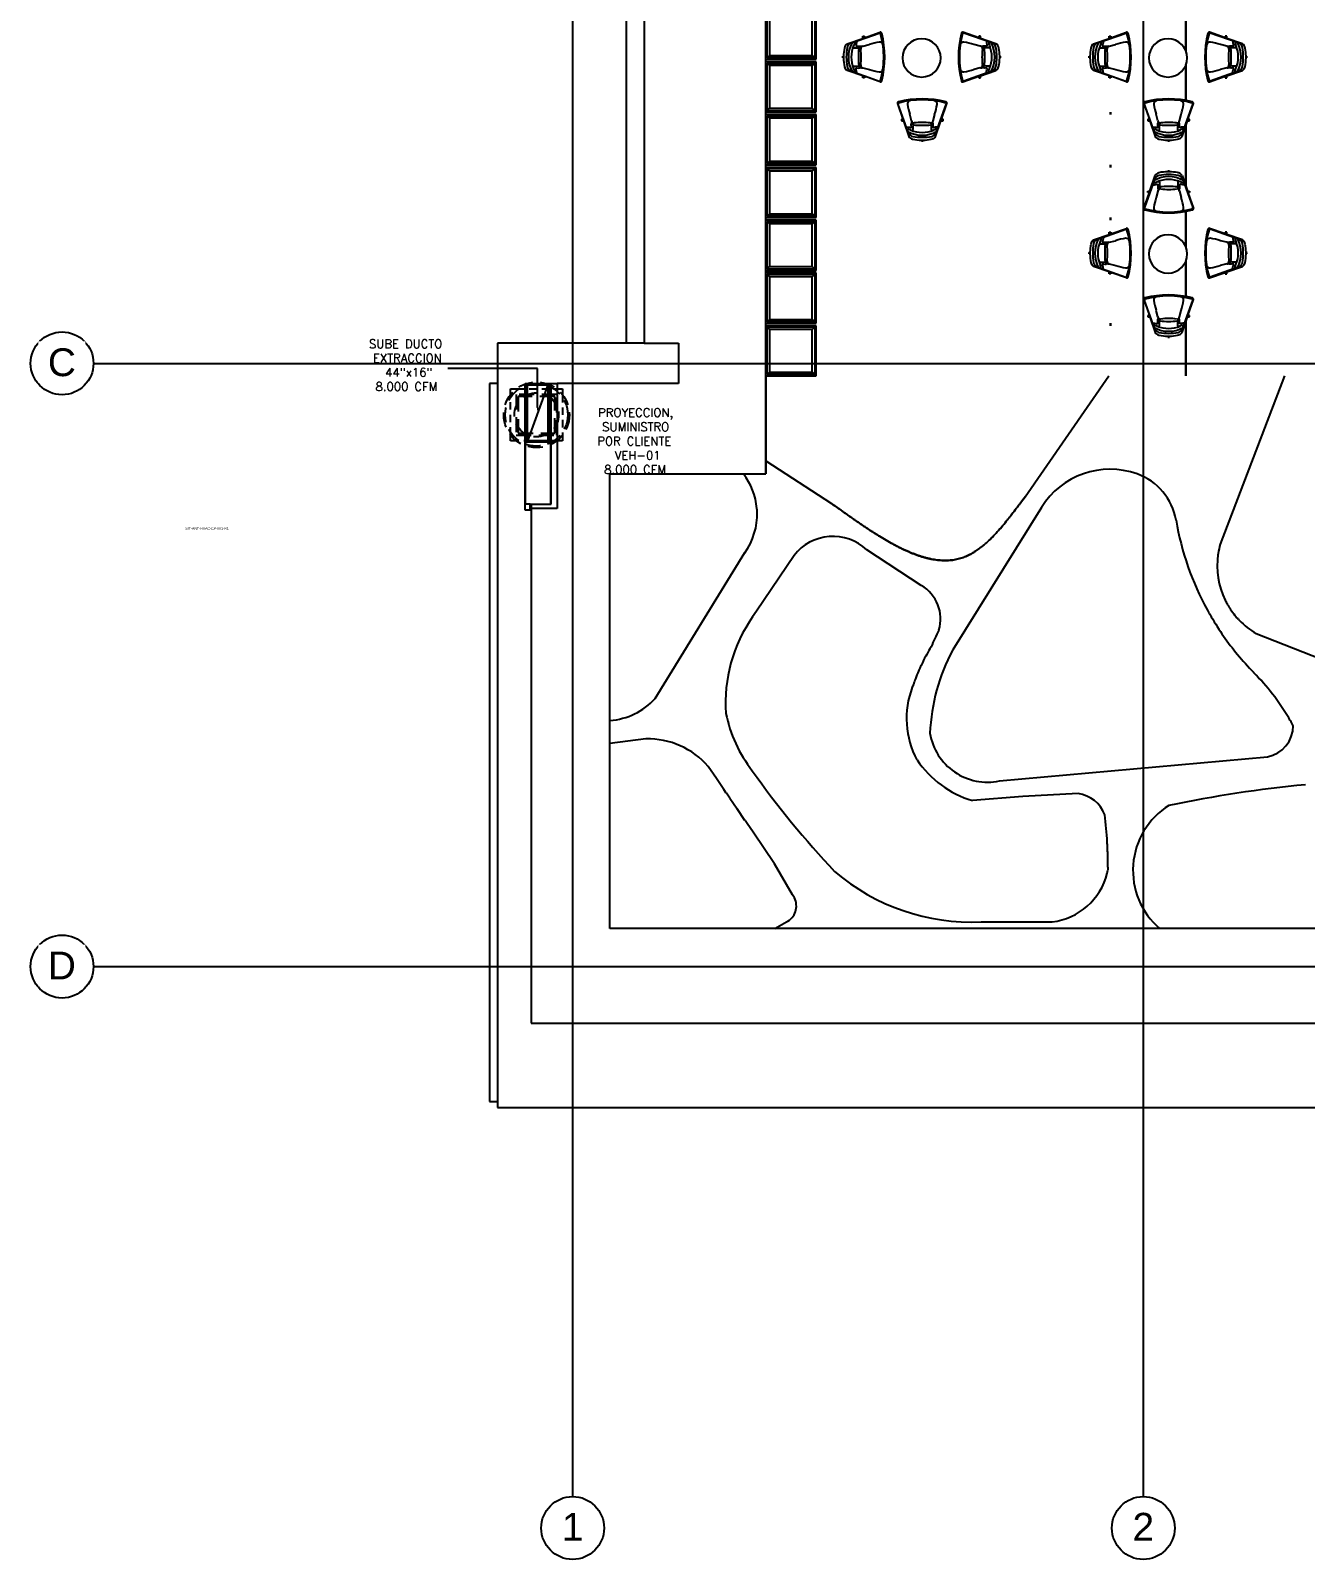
# Model space of a CAD drawing. Header units: inches. Extents: x -3 to 209, y -384 to 20.
# Drawn here: x 116.37 to 141.72, y -300.63 to -270.22 of the extents above; entities that cross this region are included whole.
import ezdxf
from ezdxf import colors
from ezdxf.entities.mleader import LeaderData, LeaderLine
from ezdxf.math import Vec2, Vec3

# ---------------------------------------------------------------- set-up
doc = ezdxf.new("R2010")
doc.units = ezdxf.units.IN
doc.header["$MEASUREMENT"] = 0
doc.linetypes.add('-$0$HIDDEN', pattern=[0.375, 0.25, -0.125])
for name, color, linetype, lineweight in [('A-DETL', 253, 'Continuous', 9), ('A-FLOR', 253, 'Continuous', 9), ('I-FURN', 253, 'Continuous', 9), ('I-FURN-PNLS', 253, 'Continuous', 9), ('L-SITE', 253, 'Continuous', 9), ('S-GRID', 253, 'Continuous', 9), ('S-GRID-IDEN', 253, 'Continuous', 9)]:
    doc.layers.add(name, color=color, linetype=linetype, lineweight=lineweight)
for name, color, linetype in [('A-WALL', 253, 'Continuous'), ('Hvac Equipos', 3, 'Continuous'), ('NFF-FURN', 253, 'Continuous'), ('PROYECTADOS', 253, 'Continuous'), ('TEXTOS', 253, 'Continuous')]:
    doc.layers.add(name, color=color, linetype=linetype)
doc.styles.add('Arial_1', font='arial.ttf', dxfattribs={"height": 0.553237})
doc.styles.get("Standard").update_dxf_attribs({"font": 'arial.ttf'})
doc.styles.add('TX1_100', font='romans.shx', dxfattribs={"height": 0.14})

# ---------------------------------------------------------------- blocks, each defined once
blk = doc.blocks.new('veh-01')
at = {"layer": 'Hvac Equipos', "color": 251, "linetype": '-$0$HIDDEN', "true_color": 0x636466}
for p, q in [((46.31, 58.99), (46.31, 59.091)), ((46.31, 59.091), (46.411, 59.091)), ((47.073, 59.091), (47.174, 59.091)), ((47.174, 59.091), (47.174, 58.99)), ((47.078, 58.996), (46.405, 58.996)), ((46.405, 58.996), (46.405, 58.323)), ((47.047, 58.964), (46.437, 58.964)), ((46.437, 58.964), (46.437, 58.354)), ((47.047, 58.354), (47.047, 58.964)), ((47.078, 58.323), (47.078, 58.996)), ((46.31, 58.227), (46.31, 58.328)), ((46.405, 58.323), (47.078, 58.323)), ((46.437, 58.354), (47.047, 58.354)), ((47.174, 58.328), (47.174, 58.227)), ((46.411, 58.227), (46.31, 58.227)), ((47.174, 58.227), (47.073, 58.227))]:
    blk.add_line(p, q, dxfattribs=at)
at = {"layer": 'Hvac Equipos', "color": 251, "linetype": '-$0$HIDDEN', "ltscale": 0.5, "true_color": 0x636466}
for p, q in [((46.411, 59.091), (47.073, 59.091)), ((46.31, 58.328), (46.31, 58.99)), ((47.174, 58.99), (47.174, 58.328)), ((47.073, 58.227), (46.411, 58.227))]:
    blk.add_line(p, q, dxfattribs=at)
at = {"layer": 'Hvac Equipos', "color": 251, "linetype": '-$0$HIDDEN', "true_color": 0x636466}
for radius in [0.544, 0.518, 0.367]:
    blk.add_circle((46.742, 58.659), radius, dxfattribs=at)
blk = doc.blocks.new('rr')
at = {"linetype": 'ByBlock', "lineweight": -2}
for p, q in [((-0.0127, -0.0127), (0.0127, 0.0127)), ((-0.0127, -0.0127), (-0.0127, 0.0127)), ((-0.0127, 0.0127), (0.0127, 0.0127)), ((0.0127, 0.0127), (0.0127, -0.0127)), ((0.0127, -0.0127), (-0.0127, -0.0127))]:
    blk.add_line(p, q, dxfattribs=at)
blk = doc.blocks.new('20170303 - Modelo Est RT 16 Arpro CENTRAL_rvt-1-Borde De Placa SobreCubierta')
at = {"layer": 'A-FLOR', "linetype": 'ByBlock', "lineweight": -2}
for p, q in [((-21.946, 1.519), (-21.946, 0.805)), ((-21.946, 0.805), (-21.946, 1.519)), ((-21.946, 0.538), (-21.946, -0.176)), ((-21.946, -0.176), (-21.946, 0.538)), ((-23.446, -0.455), (-23.446, -0.405)), ((-23.446, -0.405), (-23.446, -0.455)), ((-21.946, -0.664), (-21.946, -1.893)), ((-21.946, -1.893), (-21.946, -0.664)), ((-23.446, -1.505), (-23.446, -1.455)), ((-23.446, -1.455), (-23.446, -1.505)), ((-21.946, -2.381), (-21.946, -3.095)), ((-21.946, -3.095), (-21.946, -2.381)), ((-23.446, -2.555), (-23.446, -2.505)), ((-23.446, -2.505), (-23.446, -2.555)), ((-21.946, -3.362), (-21.946, -4.076)), ((-21.946, -4.076), (-21.946, -3.362)), ((-23.446, -4.655), (-23.446, -4.605)), ((-23.446, -4.605), (-23.446, -4.655)), ((-21.946, -4.564), (-21.946, -5.655)), ((-21.946, -5.655), (-21.946, -4.564)), ((-35.635, -5.805), (-35.795, -5.805)), ((-35.795, -5.805), (-35.795, -20.09)), ((-35.08, -8.208), (-35.08, -5.805)), ((-34.582, -5.805), (-34.582, -8.208)), ((-34.984, -8.208), (-35.089, -8.208)), ((-35.795, -20.09), (-35.635, -20.09))]:
    blk.add_line(p, q, dxfattribs=at)
blk = doc.blocks.new('Seating-Lounge_Chair-Teknion-BBMC_Metropolitan-R2011 - Lounge Chair-918714-Borde De Placa SobreCubierta')
at = {"layer": 'I-FURN', "linetype": 'ByBlock', "lineweight": -2}
for p, q in [((-0.266, 0.326), (-0.372, 0.016)), ((-0.015, 0.416), (-0.017, 0.4)), ((0.015, 0.416), (-0.015, 0.416)), ((0.017, 0.4), (0.015, 0.416)), ((0.372, 0.016), (0.266, 0.326)), ((-0.28, 0.242), (-0.478, -0.312)), ((-0.372, 0.016), (-0.415, 0.016)), ((-0.415, 0.016), (-0.415, -0.015)), ((-0.372, 0.016), (-0.383, -0.015)), ((-0.216, 0.014), (-0.247, -0.111)), ((0.216, 0.014), (0.248, -0.114)), ((0.28, 0.242), (0.478, -0.312)), ((0.415, 0.016), (0.372, 0.016)), ((0.372, 0.016), (0.383, -0.015)), ((0.415, -0.015), (0.415, 0.016)), ((-0.383, -0.015), (-0.492, -0.33)), ((-0.415, -0.015), (-0.383, -0.015)), ((0.492, -0.33), (0.383, -0.015)), ((0.383, -0.015), (0.415, -0.015))]:
    blk.add_line(p, q, dxfattribs=at)
for centre, radius, start, end in [((-0.169, 0.269), 0.112, 92.8494, 149.6225), ((-0.168, 0.215), 0.113, 101.0887, 144.9113), ((0, -0.646), 0.99, 78.9113, 101.0887), ((0.004, -0.462), 0.862, 91.3936, 101.9016), ((-0.001, 0.008), 0.392, 87.321, 92.397), ((0.004, -0.462), 0.862, 77.3677, 89.0817), ((0.168, 0.215), 0.113, 35.0887, 78.9113), ((0.169, 0.269), 0.112, 30.3775, 77.955), ((0, -0.28), 0.583, 60.7025, 119.2975), ((-0.137, 0.193), 0.151, 144.9113, 161.0887), ((0, -0.341), 0.586, 67.077, 112.923), ((-0.166, 0.008), 0.0506, 82.4293, 173.5707), ((0.671, -0.144), 0.901, 167.2304, 169.6334), ((-0.152, 0.046), 0.0568, 115.1566, 169.8557), ((0, -1.981), 2.086, 85.1543, 94.8457), ((0, 1.257), 1.209, 262.4293, 277.51), ((0.166, 0.008), 0.0506, 6.4293, 98.9009), ((0.152, 0.046), 0.0568, 10.1443, 64.8434), ((-0.671, -0.144), 0.901, 10.3666, 12.7696), ((0.137, 0.193), 0.151, 18.9113, 35.0887), ((0.746, -0.454), 1.05, 160.98, 172.2111), ((-0.746, -0.454), 1.05, 7.7889, 18.8554), ((-0.469, -0.338), 0.0241, 161, 255.9502), ((-0.46, -0.319), 0.0195, 160.3349, 252.0903), ((0, 1.535), 1.955, 255.9502, 284.0498), ((0, 1.298), 1.7, 254.0922, 285.9078), ((-0.23, -0.32), 0.0658, 172.2111, 262.2111), ((0.23, -0.32), 0.0658, 277.7889, 7.7889), ((0.46, -0.319), 0.0195, 287.9097, 19.6651), ((0.469, -0.338), 0.0241, 284.0498, 19)]:
    blk.add_arc(centre, radius, start, end, dxfattribs=at)
for points, knots in [([(-0.317, 0.138), (-0.292, 0.135), (-0.249, 0.147), (-0.212, 0.156), (-0.219, 0.114), (-0.219, 0.061), (-0.208, 0.056)], [0, 0, 0, 0, 0.1221935, 0.2623978, 0.4124405, 0.5340575, 0.5340575, 0.5340575, 0.5340575]), ([(-0.301, 0.184), (-0.274, 0.176), (-0.227, 0.201), (-0.184, 0.213), (-0.18, 0.171), (-0.183, 0.116), (-0.176, 0.097)], [0, 0, 0, 0, 0.1414553, 0.2981065, 0.4572853, 0.5889724, 0.5889724, 0.5889724, 0.5889724]), ([(0.301, 0.184), (0.274, 0.176), (0.227, 0.201), (0.184, 0.213), (0.18, 0.171), (0.183, 0.116), (0.176, 0.097)], [0, 0, 0, 0, 0.1414553, 0.2981065, 0.4572853, 0.5889724, 0.5889724, 0.5889724, 0.5889724]), ([(0.317, 0.138), (0.292, 0.135), (0.249, 0.147), (0.212, 0.156), (0.219, 0.114), (0.219, 0.061), (0.208, 0.056)], [0, 0, 0, 0, 0.1221935, 0.2623978, 0.4124405, 0.5340575, 0.5340575, 0.5340575, 0.5340575])]:
    blk.add_open_spline(points, degree=3, knots=knots, dxfattribs=at)
blk = doc.blocks.new('Haworth_Compose-Table-Round - 30_ Diameter-918691-Borde De Placa SobreCubierta')
at = {"layer": 'I-FURN-PNLS', "linetype": 'ByBlock', "lineweight": -2}
for start, end in [(360, 180), (180, 360)]:
    blk.add_arc((0, 0.1397), 0.381, start, end, dxfattribs=at)
blk = doc.blocks.new('Seating-Lounge_Chair-Teknion-BBMC_Metropolitan-R2011 - Lounge Chair-922804-Borde De Placa SobreCubierta')
at = {"layer": 'I-FURN', "linetype": 'ByBlock', "lineweight": -2}
for p, q in [((-0.383, 0.015), (-0.492, 0.33)), ((-0.28, -0.242), (-0.478, 0.312)), ((0.28, -0.242), (0.478, 0.312)), ((0.492, 0.33), (0.383, 0.015)), ((-0.415, 0.015), (-0.383, 0.015)), ((-0.415, -0.016), (-0.415, 0.015)), ((-0.372, -0.016), (-0.383, 0.015)), ((-0.216, -0.014), (-0.247, 0.111)), ((0.216, -0.014), (0.248, 0.114)), ((0.372, -0.016), (0.383, 0.015)), ((0.383, 0.015), (0.415, 0.015)), ((0.415, 0.015), (0.415, -0.016)), ((-0.372, -0.016), (-0.415, -0.016)), ((-0.266, -0.326), (-0.372, -0.016)), ((0.372, -0.016), (0.266, -0.326)), ((0.415, -0.016), (0.372, -0.016)), ((-0.015, -0.416), (-0.017, -0.4)), ((0.015, -0.416), (-0.015, -0.416)), ((0.017, -0.4), (0.015, -0.416))]:
    blk.add_line(p, q, dxfattribs=at)
for centre, radius, start, end in [((-0.469, 0.338), 0.0241, 104.0498, 199), ((-0.46, 0.319), 0.0195, 107.9097, 199.6651), ((0, -1.535), 1.955, 75.9502, 104.0498), ((0, -1.298), 1.7, 74.0922, 105.9078), ((-0.23, 0.32), 0.0658, 97.7889, 187.7889), ((0.746, 0.454), 1.05, 187.7889, 199.02), ((0.23, 0.32), 0.0658, 352.2111, 82.2111), ((-0.746, 0.454), 1.05, 341.1446, 352.2111), ((0.46, 0.319), 0.0195, 340.3349, 72.0903), ((0.469, 0.338), 0.0241, 341, 75.9502), ((0, 0.28), 0.583, 240.7025, 299.2975), ((-0.137, -0.193), 0.151, 198.9113, 215.0887), ((-0.168, -0.215), 0.113, 215.0887, 258.9113), ((0, 0.341), 0.586, 247.077, 292.923), ((-0.166, -0.008), 0.0506, 186.4293, 277.5707), ((0.671, 0.144), 0.901, 190.3666, 192.7696), ((-0.152, -0.046), 0.0568, 190.1443, 244.8434), ((0, 1.981), 2.086, 265.1543, 274.8457), ((0, -1.257), 1.209, 82.49, 97.5707), ((0.166, -0.008), 0.0506, 261.0991, 353.5707), ((0.152, -0.046), 0.0568, 295.1566, 349.8557), ((0.168, -0.215), 0.113, 281.0887, 324.9113), ((-0.671, 0.144), 0.901, 347.2304, 349.6334), ((0.137, -0.193), 0.151, 324.9113, 341.0887), ((-0.169, -0.269), 0.112, 210.3775, 267.1506), ((0, 0.646), 0.99, 258.9113, 281.0887), ((0.004, 0.462), 0.862, 258.0984, 268.6064), ((-0.001, -0.008), 0.392, 267.603, 272.679), ((0.004, 0.462), 0.862, 270.9183, 282.6323), ((0.169, -0.269), 0.112, 282.045, 329.6225)]:
    blk.add_arc(centre, radius, start, end, dxfattribs=at)
for points, knots in [([(-0.317, -0.138), (-0.292, -0.135), (-0.249, -0.147), (-0.212, -0.156), (-0.219, -0.114), (-0.219, -0.061), (-0.208, -0.056)], [0, 0, 0, 0, 0.1221935, 0.2623978, 0.4124405, 0.5340575, 0.5340575, 0.5340575, 0.5340575]), ([(-0.301, -0.184), (-0.274, -0.176), (-0.227, -0.201), (-0.184, -0.213), (-0.18, -0.171), (-0.183, -0.116), (-0.176, -0.097)], [0, 0, 0, 0, 0.1414553, 0.2981065, 0.4572853, 0.5889724, 0.5889724, 0.5889724, 0.5889724]), ([(0.301, -0.184), (0.274, -0.176), (0.227, -0.201), (0.184, -0.213), (0.18, -0.171), (0.183, -0.116), (0.176, -0.097)], [0, 0, 0, 0, 0.1414553, 0.2981065, 0.4572853, 0.5889724, 0.5889724, 0.5889724, 0.5889724]), ([(0.317, -0.138), (0.292, -0.135), (0.249, -0.147), (0.212, -0.156), (0.219, -0.114), (0.219, -0.061), (0.208, -0.056)], [0, 0, 0, 0, 0.1221935, 0.2623978, 0.4124405, 0.5340575, 0.5340575, 0.5340575, 0.5340575])]:
    blk.add_open_spline(points, degree=3, knots=knots, dxfattribs=at)
blk = doc.blocks.new('Drewza039s_Parametric_Planter_5378 - Drewza039s_Parametric_Planter_5378-V200-Borde De Placa SobreCubierta')
at = {"layer": 'L-SITE', "linetype": 'ByBlock', "lineweight": -2}
for p, q in [((0.515, 0.482), (-0.485, 0.482)), ((0.515, 0.482), (-0.485, 0.482)), ((-0.46, -0.492), (-0.46, 0.457)), ((-0.46, 0.457), (0.49, 0.457)), ((-0.41, 0.407), (-0.46, 0.457)), ((-0.41, 0.407), (-0.41, -0.442)), ((0.44, 0.407), (-0.41, 0.407)), ((0.49, 0.457), (0.44, 0.407)), ((0.44, -0.442), (0.44, 0.407)), ((0.49, 0.457), (0.49, -0.492)), ((0.515, -0.517), (0.515, 0.482)), ((0.515, -0.517), (0.515, 0.482)), ((-0.485, -0.517), (0.515, -0.517)), ((-0.485, -0.517), (0.515, -0.517)), ((-0.41, -0.442), (-0.46, -0.492)), ((0.49, -0.492), (-0.46, -0.492)), ((-0.41, -0.442), (0.44, -0.442)), ((0.44, -0.442), (0.49, -0.492))]:
    blk.add_line(p, q, dxfattribs=at)
blk = doc.blocks.new('Drewza039s_Parametric_Planter_5378 - Drewza039s_Parametric_Planter_5378-V201-Borde De Placa SobreCubierta')
at = {"layer": 'L-SITE', "linetype": 'ByBlock', "lineweight": -2}
for p, q in [((0.515, 0.482), (-0.485, 0.482)), ((0.515, 0.482), (-0.485, 0.482)), ((-0.46, -0.492), (-0.46, 0.457)), ((-0.46, 0.457), (0.49, 0.457)), ((-0.41, 0.407), (-0.46, 0.457)), ((-0.41, 0.407), (-0.41, -0.442)), ((0.44, 0.407), (-0.41, 0.407)), ((0.49, 0.457), (0.44, 0.407)), ((0.44, -0.442), (0.44, 0.407)), ((0.49, 0.457), (0.49, -0.492)), ((0.515, -0.517), (0.515, 0.482)), ((0.515, -0.517), (0.515, 0.482)), ((-0.485, -0.517), (0.515, -0.517)), ((-0.485, -0.517), (0.515, -0.517)), ((-0.41, -0.442), (-0.46, -0.492)), ((0.49, -0.492), (-0.46, -0.492)), ((-0.41, -0.442), (0.44, -0.442)), ((0.44, -0.442), (0.49, -0.492))]:
    blk.add_line(p, q, dxfattribs=at)
blk = doc.blocks.new('Drewza039s_Parametric_Planter_5378 - Drewza039s_Parametric_Planter_5378-V202-Borde De Placa SobreCubierta')
at = {"layer": 'L-SITE', "linetype": 'ByBlock', "lineweight": -2}
for p, q in [((0.515, 0.482), (-0.485, 0.482)), ((0.515, 0.482), (-0.485, 0.482)), ((-0.46, -0.492), (-0.46, 0.457)), ((-0.46, 0.457), (0.49, 0.457)), ((-0.41, 0.407), (-0.46, 0.457)), ((-0.41, 0.407), (-0.41, -0.442)), ((0.44, 0.407), (-0.41, 0.407)), ((0.49, 0.457), (0.44, 0.407)), ((0.44, -0.442), (0.44, 0.407)), ((0.49, 0.457), (0.49, -0.492)), ((0.515, -0.517), (0.515, 0.482)), ((0.515, -0.517), (0.515, 0.482)), ((-0.485, -0.517), (0.515, -0.517)), ((-0.485, -0.517), (0.515, -0.517)), ((-0.41, -0.442), (-0.46, -0.492)), ((0.49, -0.492), (-0.46, -0.492)), ((-0.41, -0.442), (0.44, -0.442)), ((0.44, -0.442), (0.49, -0.492))]:
    blk.add_line(p, q, dxfattribs=at)
blk = doc.blocks.new('Drewza039s_Parametric_Planter_5378 - Drewza039s_Parametric_Planter_5378-V203-Borde De Placa SobreCubierta')
at = {"layer": 'L-SITE', "linetype": 'ByBlock', "lineweight": -2}
for p, q in [((0.515, 0.482), (-0.485, 0.482)), ((0.515, 0.482), (-0.485, 0.482)), ((-0.46, -0.492), (-0.46, 0.457)), ((-0.46, 0.457), (0.49, 0.457)), ((-0.41, 0.407), (-0.46, 0.457)), ((-0.41, 0.407), (-0.41, -0.442)), ((0.44, 0.407), (-0.41, 0.407)), ((0.49, 0.457), (0.44, 0.407)), ((0.44, -0.442), (0.44, 0.407)), ((0.49, 0.457), (0.49, -0.492)), ((0.515, -0.517), (0.515, 0.482)), ((0.515, -0.517), (0.515, 0.482)), ((-0.485, -0.517), (0.515, -0.517)), ((-0.485, -0.517), (0.515, -0.517)), ((-0.41, -0.442), (-0.46, -0.492)), ((0.49, -0.492), (-0.46, -0.492)), ((-0.41, -0.442), (0.44, -0.442)), ((0.44, -0.442), (0.49, -0.492))]:
    blk.add_line(p, q, dxfattribs=at)
blk = doc.blocks.new('Drewza039s_Parametric_Planter_5378 - Drewza039s_Parametric_Planter_5378-V204-Borde De Placa SobreCubierta')
at = {"layer": 'L-SITE', "linetype": 'ByBlock', "lineweight": -2}
for p, q in [((0.515, 0.482), (-0.485, 0.482)), ((0.515, 0.482), (-0.485, 0.482)), ((-0.46, -0.492), (-0.46, 0.457)), ((-0.46, 0.457), (0.49, 0.457)), ((-0.41, 0.407), (-0.46, 0.457)), ((-0.41, 0.407), (-0.41, -0.442)), ((0.44, 0.407), (-0.41, 0.407)), ((0.49, 0.457), (0.44, 0.407)), ((0.44, -0.442), (0.44, 0.407)), ((0.49, 0.457), (0.49, -0.492)), ((0.515, -0.517), (0.515, 0.482)), ((0.515, -0.517), (0.515, 0.482)), ((-0.485, -0.517), (0.515, -0.517)), ((-0.485, -0.517), (0.515, -0.517)), ((-0.41, -0.442), (-0.46, -0.492)), ((0.49, -0.492), (-0.46, -0.492)), ((-0.41, -0.442), (0.44, -0.442)), ((0.44, -0.442), (0.49, -0.492))]:
    blk.add_line(p, q, dxfattribs=at)
blk = doc.blocks.new('Drewza039s_Parametric_Planter_5378 - Drewza039s_Parametric_Planter_5378-V205-Borde De Placa SobreCubierta')
at = {"layer": 'L-SITE', "linetype": 'ByBlock', "lineweight": -2}
for p, q in [((0.515, 0.482), (-0.485, 0.482)), ((0.515, 0.482), (-0.485, 0.482)), ((-0.46, -0.492), (-0.46, 0.457)), ((-0.46, 0.457), (0.49, 0.457)), ((-0.41, 0.407), (-0.46, 0.457)), ((-0.41, 0.407), (-0.41, -0.442)), ((0.44, 0.407), (-0.41, 0.407)), ((0.49, 0.457), (0.44, 0.407)), ((0.44, -0.442), (0.44, 0.407)), ((0.49, 0.457), (0.49, -0.492)), ((0.515, -0.517), (0.515, 0.482)), ((0.515, -0.517), (0.515, 0.482)), ((-0.485, -0.517), (0.515, -0.517)), ((-0.485, -0.517), (0.515, -0.517)), ((-0.41, -0.442), (-0.46, -0.492)), ((0.49, -0.492), (-0.46, -0.492)), ((-0.41, -0.442), (0.44, -0.442)), ((0.44, -0.442), (0.49, -0.492))]:
    blk.add_line(p, q, dxfattribs=at)
blk = doc.blocks.new('Drewza039s_Parametric_Planter_5378 - Drewza039s_Parametric_Planter_5378-V206-Borde De Placa SobreCubierta')
at = {"layer": 'L-SITE', "linetype": 'ByBlock', "lineweight": -2}
for p, q in [((0.515, 0.482), (-0.485, 0.482)), ((0.515, 0.482), (-0.485, 0.482)), ((-0.46, -0.492), (-0.46, 0.457)), ((-0.46, 0.457), (0.49, 0.457)), ((-0.41, 0.407), (-0.46, 0.457)), ((-0.41, 0.407), (-0.41, -0.442)), ((0.44, 0.407), (-0.41, 0.407)), ((0.49, 0.457), (0.44, 0.407)), ((0.44, -0.442), (0.44, 0.407)), ((0.49, 0.457), (0.49, -0.492)), ((0.515, -0.517), (0.515, 0.482)), ((0.515, -0.517), (0.515, 0.482)), ((-0.485, -0.517), (0.515, -0.517)), ((-0.485, -0.517), (0.515, -0.517)), ((-0.41, -0.442), (-0.46, -0.492)), ((0.49, -0.492), (-0.46, -0.492)), ((-0.41, -0.442), (0.44, -0.442)), ((0.44, -0.442), (0.49, -0.492))]:
    blk.add_line(p, q, dxfattribs=at)
blk = doc.blocks.new('Grid - M_Grid Head - Circle-24584-Borde De Placa SobreCubierta')
at = {"layer": 'S-GRID-IDEN', "linetype": 'ByBlock', "lineweight": -2}
blk.add_circle((0, 0), 0.005, dxfattribs=at)
blk = doc.blocks.new('CB TEC 23-03-2017')
at = {"layer": 'A-DETL', "linetype": 'ByBlock', "lineweight": -2}
for p, q in [((223.203, 5558.971), (223.203, 5575.621)), ((220.783, 5572.771), (220.783, 5561.571)), ((220.783, 5561.571), (221.469, 5561.571)), ((221.469, 5561.571), (221.469, 5560.771)), ((221.469, 5560.771), (219.054, 5560.771)), ((219.054, 5560.771), (219.054, 5558.281)), ((220.103, 5549.926), (220.103, 5558.971)), ((220.103, 5558.971), (223.203, 5558.971)), ((219.054, 5558.281), (218.537, 5558.281)), ((218.537, 5558.281), (218.537, 5548.046)), ((242.304, 5549.926), (220.103, 5549.926)), ((218.537, 5548.046), (239.892, 5548.046))]:
    blk.add_line(p, q, dxfattribs=at)
at = {"layer": 'A-FLOR', "linetype": 'ByBlock', "lineweight": -2}
for p, q in [((220.783, 5561.571), (217.869, 5561.571)), ((217.869, 5561.571), (217.869, 5546.371)), ((218.415, 5558.248), (218.415, 5560.771)), ((218.415, 5560.771), (218.934, 5560.771)), ((223.203, 5560.921), (223.203, 5558.971)), ((228.36, 5558.517), (230.026, 5560.921)), ((233.516, 5560.921), (232.239, 5557.577)), ((223.203, 5559.229), (224.51, 5558.384)), ((218.537, 5558.248), (218.415, 5558.248)), ((228.683, 5558.305), (226.92, 5555.469)), ((221.003, 5554.501), (222.785, 5557.405)), ((223.766, 5557.35), (223.017, 5556.24)), ((226.294, 5556.752), (225.21, 5557.459)), ((223.017, 5556.24), (222.941, 5556.129)), ((232.019, 5556.2), (232.014, 5556.209)), ((232.954, 5555.798), (241.434, 5552.466)), ((220.82, 5553.7), (220.103, 5553.612)), ((227.85, 5552.865), (233.178, 5553.346)), ((222.22, 5552.913), (222.058, 5553.151)), ((222.367, 5552.697), (222.221, 5552.912)), ((222.418, 5552.623), (222.368, 5552.696)), ((222.487, 5552.522), (222.419, 5552.621)), ((222.489, 5552.519), (222.631, 5552.31)), ((228.315, 5552.554), (227.31, 5552.473)), ((229.414, 5552.612), (228.315, 5552.554)), ((222.789, 5552.079), (222.632, 5552.309)), ((222.83, 5552.018), (222.79, 5552.077)), ((222.95, 5551.843), (222.831, 5552.017)), ((223.379, 5551.213), (222.95, 5551.842)), ((229.993, 5551.64), (229.992, 5551.647)), ((223.736, 5550.598), (223.379, 5551.213)), ((223.772, 5550.538), (223.737, 5550.597)), ((223.381, 5549.926), (223.613, 5550.061)), ((227.485, 5550.061), (228.895, 5550.061)), ((217.869, 5546.371), (244.254, 5546.371))]:
    blk.add_line(p, q, dxfattribs=at)
for centre, radius, start, end in [((221.723, 5558.169), 1.308, 5.0515, 37.7746), ((221.723, 5558.169), 1.308, 5.0515, 37.7746), ((230.049, 5557.455), 1.609, 70.3777, 148.1297), ((230.049, 5557.455), 1.609, 70.3777, 148.1297), ((230.191, 5557.853), 1.186, 9.6223, 70.3777), ((230.191, 5557.853), 1.186, 9.6223, 70.3777), ((221.723, 5558.169), 1.308, 324.2265, 2.073), ((221.723, 5558.169), 1.308, 324.2265, 2.073), ((221.723, 5558.169), 1.308, 2.073, 5.0515), ((221.723, 5558.169), 1.308, 2.073, 5.0515), ((236.973, 5559.003), 5.692, 189.6223, 208.7936), ((236.973, 5559.003), 5.692, 189.6223, 208.7936), ((224.537, 5556.755), 0.974, 46.2873, 142.3351), ((224.537, 5556.755), 0.974, 46.2873, 142.3351), ((233.741, 5557.147), 1.562, 171.8139, 206.1715), ((233.741, 5557.147), 1.562, 171.8139, 206.1715), ((233.741, 5557.147), 1.562, 171.1307, 171.7738), ((233.741, 5557.147), 1.562, 171.1307, 171.7738), ((233.741, 5557.147), 1.562, 164.0173, 171.1307), ((233.741, 5557.147), 1.562, 164.0173, 171.1307), ((225.912, 5556.089), 0.766, 342.8911, 60.0352), ((225.912, 5556.089), 0.766, 342.8911, 60.0352), ((233.741, 5557.147), 1.562, 206.1715, 209.3068), ((233.741, 5557.147), 1.562, 206.1715, 209.3068), ((233.741, 5557.147), 1.562, 209.3068, 211.7656), ((233.741, 5557.147), 1.562, 209.3068, 211.7656), ((225.377, 5554.42), 2.975, 144.962, 184.0902), ((225.377, 5554.42), 2.975, 144.962, 184.0902), ((236.973, 5559.003), 5.692, 208.7936, 209.3913), ((236.973, 5559.003), 5.692, 208.7936, 209.3913), ((236.973, 5559.003), 5.692, 209.5143, 210.3409), ((236.973, 5559.003), 5.692, 209.5143, 210.3409), ((236.973, 5559.003), 5.692, 210.3409, 219.5073), ((236.973, 5559.003), 5.692, 210.3409, 219.5073), ((233.741, 5557.147), 1.562, 211.7656, 213.8757), ((233.741, 5557.147), 1.562, 211.7656, 213.8757), ((233.741, 5557.147), 1.562, 213.8757, 219.3557), ((233.741, 5557.147), 1.562, 213.8757, 219.3557), ((233.741, 5557.147), 1.562, 219.3557, 221.2278), ((233.741, 5557.147), 1.562, 219.3557, 221.2278), ((233.741, 5557.147), 1.562, 221.2278, 223.261), ((233.741, 5557.147), 1.562, 221.2278, 223.261), ((233.741, 5557.147), 1.562, 223.261, 223.9862), ((233.741, 5557.147), 1.562, 223.261, 223.9862), ((233.741, 5557.147), 1.562, 223.9862, 239.7533), ((233.741, 5557.147), 1.562, 223.9862, 239.7533), ((252.744, 5543.449), 28.902, 154.5624, 155.2877), ((252.744, 5543.449), 28.902, 154.5624, 155.2877), ((229.882, 5553.482), 3.964, 148.863, 153.8826), ((229.882, 5553.482), 3.964, 148.863, 153.8826), ((230.321, 5553.649), 3.857, 151.8371, 177.5774), ((230.321, 5553.649), 3.857, 151.8371, 177.5774), ((229.882, 5553.482), 3.964, 154.7239, 155.7704), ((229.882, 5553.482), 3.964, 154.7239, 155.7704), ((229.882, 5553.482), 3.964, 153.8973, 154.7239), ((229.882, 5553.482), 3.964, 153.8973, 154.7239), ((236.973, 5559.003), 5.692, 219.5073, 224.3777), ((236.973, 5559.003), 5.692, 219.5073, 224.3777), ((229.882, 5553.482), 3.964, 159.9138, 160.7675), ((229.882, 5553.482), 3.964, 159.9138, 160.7675), ((229.882, 5553.482), 3.964, 159.108, 159.9138), ((229.882, 5553.482), 3.964, 159.108, 159.9138), ((229.882, 5553.482), 3.964, 156.6865, 159.108), ((229.882, 5553.482), 3.964, 156.6865, 159.108), ((229.882, 5553.482), 3.964, 155.7704, 156.6865), ((229.882, 5553.482), 3.964, 155.7704, 156.6865), ((229.423, 5551.615), 4.871, 30.945, 44.3777), ((229.423, 5551.615), 4.871, 30.945, 44.3777), ((227.735, 5554.106), 1.734, 159.0096, 208.3734), ((227.735, 5554.106), 1.734, 159.0096, 208.3734), ((227.735, 5554.106), 1.734, 157.5769, 159.0096), ((227.735, 5554.106), 1.734, 157.5769, 159.0096), ((229.882, 5553.482), 3.964, 160.7675, 161.0739), ((229.882, 5553.482), 3.964, 160.7675, 161.0739), ((220.008, 5555.414), 1.35, 274.0422, 317.477), ((220.008, 5555.414), 1.35, 274.0422, 317.477), ((225.091, 5554.751), 2.736, 191.438, 217.9828), ((225.091, 5554.751), 2.736, 191.438, 217.9828), ((233.066, 5553.962), 0.626, 280.3288, 0), ((233.066, 5553.962), 0.626, 280.3288, 0), ((229.423, 5551.615), 4.871, 30.1491, 30.945), ((229.423, 5551.615), 4.871, 30.1491, 30.945), ((229.423, 5551.615), 4.871, 28.7988, 30.1491), ((229.423, 5551.615), 4.871, 28.7988, 30.1491), ((220.857, 5552.115), 1.586, 40.7821, 91.3628), ((220.857, 5552.115), 1.586, 40.7821, 91.3628), ((227.613, 5554.002), 1.162, 189.4259, 281.7645), ((227.613, 5554.002), 1.162, 189.4259, 281.7645), ((237.923, 5563.63), 18.337, 215.1734, 223.2689), ((237.923, 5563.63), 18.337, 215.1734, 223.2689), ((227.901, 5554.429), 2.043, 214.1347, 253.1928), ((227.901, 5554.429), 2.043, 214.1347, 253.1928), ((236.377, 5527.62), 25.288, 95.5434, 101.7651), ((236.377, 5527.62), 25.288, 95.5434, 101.7651), ((229.319, 5551.944), 0.674, 21.3668, 81.8821), ((229.319, 5551.944), 0.674, 21.3668, 81.8821), ((220.2, 5551.097), 9.808, 3.2174, 6.4001), ((220.2, 5551.097), 9.808, 3.2174, 6.4001), ((232.029, 5551.084), 1.525, 122.0171, 229.4132), ((232.029, 5551.084), 1.525, 122.0171, 229.4132), ((220.2, 5551.097), 9.808, 2.9429, 3.1741), ((220.2, 5551.097), 9.808, 2.9429, 3.1741), ((220.2, 5551.097), 9.808, 2.623, 2.9429), ((220.2, 5551.097), 9.808, 2.623, 2.9429), ((220.2, 5551.097), 9.808, 2.5148, 2.623), ((220.2, 5551.097), 9.808, 2.5148, 2.623), ((220.2, 5551.097), 9.808, 2.034, 2.5148), ((220.2, 5551.097), 9.808, 2.034, 2.5148), ((220.2, 5551.097), 9.808, 1.7917, 2.034), ((220.2, 5551.097), 9.808, 1.7917, 2.034), ((220.2, 5551.097), 9.808, 0.7897, 1.7917), ((220.2, 5551.097), 9.808, 0.7897, 1.7917), ((220.2, 5551.097), 9.808, 0.3988, 0.7897), ((220.2, 5551.097), 9.808, 0.3988, 0.7897), ((227.296, 5554.254), 4.197, 229.5185, 272.5795), ((227.296, 5554.254), 4.197, 229.5185, 272.5795), ((228.744, 5551.339), 1.287, 276.7574, 346.0532), ((228.744, 5551.339), 1.287, 276.7574, 346.0532), ((228.744, 5551.339), 1.287, 346.0532, 348.7357), ((228.744, 5551.339), 1.287, 346.0532, 348.7357), ((228.744, 5551.339), 1.287, 348.7357, 349.1552), ((228.744, 5551.339), 1.287, 348.7357, 349.1552), ((220.2, 5551.097), 9.808, 0, 0.3988), ((220.2, 5551.097), 9.808, 0, 0.3988), ((223.461, 5550.376), 0.35, 295.791, 27.4874), ((223.461, 5550.376), 0.35, 295.791, 27.4874)]:
    blk.add_arc(centre, radius, start, end, dxfattribs=at)
for points, knots in [([(227.59, 5557.603), (227.609, 5557.619), (227.658, 5557.665), (227.738, 5557.744), (227.829, 5557.843), (227.919, 5557.947), (227.993, 5558.037), (228.052, 5558.111), (228.111, 5558.187), (228.17, 5558.263), (228.228, 5558.341), (228.287, 5558.419), (228.33, 5558.478), (228.36, 5558.517)], [-0.2452548, -0.2452548, -0.2452548, -0.2452548, -0.2285714, -0.2, -0.1714286, -0.1428571, -0.1142857, -0.1, -0.0857143, -0.0571429, -0.0428571, -0.0285714, 0, 0, 0, 0]), ([(228.36, 5558.517), (228.33, 5558.478), (228.287, 5558.419), (228.228, 5558.341), (228.17, 5558.263), (228.111, 5558.187), (228.052, 5558.111), (227.993, 5558.037), (227.919, 5557.947), (227.829, 5557.843), (227.738, 5557.744), (227.658, 5557.665), (227.609, 5557.619), (227.59, 5557.603)], [0, 0, 0, 0, 0.0285714, 0.0428571, 0.0571429, 0.0857143, 0.1, 0.1142857, 0.1428571, 0.1714286, 0.2, 0.2285714, 0.2452548, 0.2452548, 0.2452548, 0.2452548]), ([(224.51, 5558.384), (224.556, 5558.351), (224.624, 5558.302), (224.716, 5558.237), (224.784, 5558.188), (224.853, 5558.139), (224.921, 5558.091), (224.989, 5558.044), (225.057, 5557.997), (225.125, 5557.951), (225.193, 5557.905), (225.261, 5557.86), (225.328, 5557.816), (225.396, 5557.774), (225.485, 5557.718), (225.597, 5557.651), (225.707, 5557.589), (225.795, 5557.542), (225.86, 5557.508), (225.925, 5557.476), (225.99, 5557.446), (226.055, 5557.418), (226.119, 5557.391), (226.183, 5557.367), (226.246, 5557.344), (226.309, 5557.324), (226.371, 5557.306), (226.433, 5557.29), (226.515, 5557.272), (226.614, 5557.257), (226.729, 5557.248), (226.839, 5557.249), (226.948, 5557.261), (227.036, 5557.281), (227.106, 5557.302), (227.157, 5557.32), (227.208, 5557.342), (227.268, 5557.371), (227.311, 5557.396), (227.337, 5557.411)], [-1, -1, -1, -1, -0.9696429, -0.9544643, -0.9392857, -0.9241071, -0.9089286, -0.89375, -0.8785714, -0.8633929, -0.8482143, -0.8330357, -0.8178571, -0.8026786, -0.7875, -0.7571429, -0.7267857, -0.7116071, -0.6964286, -0.68125, -0.6660714, -0.6508929, -0.6357143, -0.6205357, -0.6053571, -0.5901786, -0.575, -0.5598214, -0.5446429, -0.5142857, -0.4857143, -0.4571429, -0.4285714, -0.4, -0.3857143, -0.3714286, -0.3571429, -0.3428571, -0.3204751, -0.3204751, -0.3204751, -0.3204751]), ([(227.337, 5557.411), (227.311, 5557.396), (227.268, 5557.371), (227.208, 5557.342), (227.157, 5557.32), (227.106, 5557.302), (227.036, 5557.281), (226.948, 5557.261), (226.839, 5557.249), (226.729, 5557.248), (226.614, 5557.257), (226.515, 5557.272), (226.433, 5557.29), (226.371, 5557.306), (226.309, 5557.324), (226.246, 5557.344), (226.183, 5557.367), (226.119, 5557.391), (226.055, 5557.418), (225.99, 5557.446), (225.925, 5557.476), (225.86, 5557.508), (225.795, 5557.542), (225.707, 5557.589), (225.597, 5557.651), (225.485, 5557.718), (225.396, 5557.774), (225.328, 5557.816), (225.261, 5557.86), (225.193, 5557.905), (225.125, 5557.951), (225.057, 5557.997), (224.989, 5558.044), (224.921, 5558.091), (224.853, 5558.139), (224.784, 5558.188), (224.716, 5558.237), (224.624, 5558.302), (224.556, 5558.351), (224.51, 5558.384)], [0.3204751, 0.3204751, 0.3204751, 0.3204751, 0.3428571, 0.3571429, 0.3714286, 0.3857143, 0.4, 0.4285714, 0.4571429, 0.4857143, 0.5142857, 0.5446429, 0.5598214, 0.575, 0.5901786, 0.6053571, 0.6205357, 0.6357143, 0.6508929, 0.6660714, 0.68125, 0.6964286, 0.7116071, 0.7267857, 0.7571429, 0.7875, 0.8026786, 0.8178571, 0.8330357, 0.8482143, 0.8633929, 0.8785714, 0.89375, 0.9089286, 0.9241071, 0.9392857, 0.9544643, 0.9696429, 1, 1, 1, 1]), ([(227.546, 5557.564), (227.548, 5557.566), (227.563, 5557.578), (227.577, 5557.591), (227.59, 5557.603)], [-0.25867642, -0.25867642, -0.25867642, -0.25867642, -0.25714286, -0.24525476, -0.24525476, -0.24525476, -0.24525476]), ([(227.59, 5557.603), (227.577, 5557.591), (227.563, 5557.578), (227.548, 5557.566), (227.546, 5557.564)], [0.24525476, 0.24525476, 0.24525476, 0.24525476, 0.25714286, 0.25867642, 0.25867642, 0.25867642, 0.25867642]), ([(227.339, 5557.413), (227.346, 5557.417), (227.353, 5557.421), (227.36, 5557.426), (227.36, 5557.426)], [-0.319766537, -0.319766537, -0.319766537, -0.319766537, -0.314285714, -0.313623879, -0.313623879, -0.313623879, -0.313623879]), ([(227.36, 5557.426), (227.36, 5557.426), (227.353, 5557.421), (227.346, 5557.417), (227.339, 5557.413)], [0.313623879, 0.313623879, 0.313623879, 0.313623879, 0.314285714, 0.319766537, 0.319766537, 0.319766537, 0.319766537]), ([(227.382, 5557.44), (227.407, 5557.457), (227.433, 5557.475), (227.459, 5557.495), (227.461, 5557.496)], [-0.30726824, -0.30726824, -0.30726824, -0.30726824, -0.28571429, -0.28410751, -0.28410751, -0.28410751, -0.28410751]), ([(227.461, 5557.496), (227.459, 5557.495), (227.433, 5557.475), (227.407, 5557.457), (227.382, 5557.44)], [0.28410751, 0.28410751, 0.28410751, 0.28410751, 0.28571429, 0.30726824, 0.30726824, 0.30726824, 0.30726824])]:
    blk.add_open_spline(points, degree=3, knots=knots, dxfattribs=at)
for points in [[(227.362, 5557.427), (227.369, 5557.431), (227.375, 5557.436), (227.382, 5557.44)], [(227.382, 5557.44), (227.375, 5557.436), (227.369, 5557.431), (227.362, 5557.427)], [(227.461, 5557.496), (227.466, 5557.5), (227.471, 5557.503), (227.475, 5557.507)], [(227.475, 5557.507), (227.471, 5557.503), (227.466, 5557.5), (227.461, 5557.496)], [(227.475, 5557.507), (227.499, 5557.525), (227.523, 5557.544), (227.546, 5557.564)], [(227.546, 5557.564), (227.523, 5557.544), (227.499, 5557.525), (227.475, 5557.507)]]:
    blk.add_open_spline(points, degree=3, dxfattribs=at)
at = {"layer": 'A-WALL', "linetype": 'ByBlock', "lineweight": -2}
for p, q in [((220.433, 5561.571), (220.433, 5572.771)), ((218.934, 5558.368), (218.934, 5560.771)), ((218.934, 5560.771), (219.054, 5560.771)), ((218.52, 5558.368), (218.934, 5558.368)), ((218.52, 5558.248), (218.52, 5558.368)), ((218.54, 5558.368), (218.54, 5558.281))]:
    blk.add_line(p, q, dxfattribs=at)
at = {"layer": 'S-GRID', "linetype": 'ByBlock', "lineweight": -2}
for p, q in [((219.362, 5595.822), (219.362, 5538.628)), ((230.71, 5595.822), (230.71, 5538.628)), ((209.833, 5561.171), (294.887, 5561.171)), ((209.833, 5549.171), (294.887, 5549.171))]:
    blk.add_line(p, q, dxfattribs=at)
at = {"linetype": 'ByBlock', "lineweight": -2}
blk.add_blockref('20170303 - Modelo Est RT 16 Arpro CENTRAL_rvt-1-Borde De Placa SobreCubierta', (253.504, 5566.575), dxfattribs=at)
at = {"layer": 'I-FURN', "linetype": 'ByBlock', "lineweight": -2}
for name, p, rotation in [('Seating-Lounge_Chair-Teknion-BBMC_Metropolitan-R2011 - Lounge Chair-922804-Borde De Placa SobreCubierta', (225.148, 5567.264), 269.9999999999996), ('Seating-Lounge_Chair-Teknion-BBMC_Metropolitan-R2011 - Lounge Chair-918714-Borde De Placa SobreCubierta', (227.454, 5567.264), 270.0000000000004), ('Seating-Lounge_Chair-Teknion-BBMC_Metropolitan-R2011 - Lounge Chair-922804-Borde De Placa SobreCubierta', (230.048, 5567.264), 269.9999999999996), ('Seating-Lounge_Chair-Teknion-BBMC_Metropolitan-R2011 - Lounge Chair-918714-Borde De Placa SobreCubierta', (232.354, 5567.264), 270.0000000000004), ('Seating-Lounge_Chair-Teknion-BBMC_Metropolitan-R2011 - Lounge Chair-918714-Borde De Placa SobreCubierta', (226.314, 5566.011), 180), ('Seating-Lounge_Chair-Teknion-BBMC_Metropolitan-R2011 - Lounge Chair-918714-Borde De Placa SobreCubierta', (231.214, 5566.011), 180), ('Seating-Lounge_Chair-Teknion-BBMC_Metropolitan-R2011 - Lounge Chair-922804-Borde De Placa SobreCubierta', (231.214, 5564.583), 180), ('Seating-Lounge_Chair-Teknion-BBMC_Metropolitan-R2011 - Lounge Chair-922804-Borde De Placa SobreCubierta', (230.048, 5563.364), 269.9999999999996), ('Seating-Lounge_Chair-Teknion-BBMC_Metropolitan-R2011 - Lounge Chair-918714-Borde De Placa SobreCubierta', (232.354, 5563.364), 270.0000000000004), ('Seating-Lounge_Chair-Teknion-BBMC_Metropolitan-R2011 - Lounge Chair-918714-Borde De Placa SobreCubierta', (231.214, 5562.111), 180)]:
    blk.add_blockref(name, p, dxfattribs=dict(at, rotation=rotation))
at = {"layer": 'I-FURN-PNLS', "linetype": 'ByBlock', "lineweight": -2, "rotation": 270.0000000000004}
for p in [(226.162, 5567.247), (231.062, 5567.247), (231.062, 5563.347)]:
    blk.add_blockref('Haworth_Compose-Table-Round - 30_ Diameter-918691-Borde De Placa SobreCubierta', p, dxfattribs=at)
at = {"layer": 'L-SITE', "linetype": 'ByBlock', "lineweight": -2}
for name, p in [('Drewza039s_Parametric_Planter_5378 - Drewza039s_Parametric_Planter_5378-V200-Borde De Placa SobreCubierta', (223.688, 5567.738)), ('Drewza039s_Parametric_Planter_5378 - Drewza039s_Parametric_Planter_5378-V201-Borde De Placa SobreCubierta', (223.688, 5566.688)), ('Drewza039s_Parametric_Planter_5378 - Drewza039s_Parametric_Planter_5378-V202-Borde De Placa SobreCubierta', (223.688, 5565.638)), ('Drewza039s_Parametric_Planter_5378 - Drewza039s_Parametric_Planter_5378-V203-Borde De Placa SobreCubierta', (223.688, 5564.588)), ('Drewza039s_Parametric_Planter_5378 - Drewza039s_Parametric_Planter_5378-V204-Borde De Placa SobreCubierta', (223.688, 5563.538)), ('Drewza039s_Parametric_Planter_5378 - Drewza039s_Parametric_Planter_5378-V205-Borde De Placa SobreCubierta', (223.688, 5562.488)), ('Drewza039s_Parametric_Planter_5378 - Drewza039s_Parametric_Planter_5378-V206-Borde De Placa SobreCubierta', (223.688, 5561.438))]:
    blk.add_blockref(name, p, dxfattribs=at)
at = {"layer": 'S-GRID-IDEN', "linetype": 'ByBlock', "lineweight": -2, "xscale": 125, "yscale": 125, "zscale": 125}
for p, rotation in [((209.208, 5561.171), 269.9999999999996), ((209.208, 5549.171), 269.9999999999996), ((219.362, 5538.003), 180), ((230.71, 5538.003), 180)]:
    blk.add_blockref('Grid - M_Grid Head - Circle-24584-Borde De Placa SobreCubierta', p, dxfattribs=dict(at, rotation=rotation))
at = {"layer": 'S-GRID-IDEN', "linetype": 'ByBlock', "lineweight": -2, "char_height": 0.553, "attachment_point": 2, "line_spacing_factor": 0.938532, "style": 'Arial_1', "bg_fill": 3, "box_fill_scale": 1.25, "bg_fill_color": 0, "bg_fill_transparency": 0}
for s, insert, width in [('C', (209.205, 5561.469), 0.66143), ('D', (209.205, 5549.469), 0.66143), ('1', (219.362, 5538.304), 0.51295), ('2', (230.71, 5538.304), 0.51295)]:
    blk.add_mtext(s, dxfattribs=dict(at, insert=insert, width=width))

msp = doc.modelspace()

# ---------------------------------------------------------------- texts
at = {"layer": 'TEXTOS', "insert": (119.452, -280.099), "char_height": 0.05, "width": 0.88792, "attachment_point": 1}
msp.add_mtext('SIT-ANT-HVAC-CP-001-R1', dxfattribs=at)

# ---------------------------------------------------------------- next in the draw order: block references
at = {"layer": 'NFF-FURN'}
msp.add_blockref('CB TEC 23-03-2017', (-92.209, -5838.01), dxfattribs=at)

# ---------------------------------------------------------------- next in the draw order: linework, layer by layer
at = {"layer": 'PROYECTADOS'}
msp.add_lwpolyline([(126.226, -277.239), (126.683, -277.239), (126.683, -278.407), (126.226, -278.407)], close=True, dxfattribs=at)

# ---------------------------------------------------------------- next in the draw order: block references
at = {"layer": 'PROYECTADOS', "xscale": 1.2, "yscale": 1.2, "zscale": 1.2}
msp.add_blockref('veh-01', (70.344, -348.254), dxfattribs=at)
at = {"layer": 'PROYECTADOS', "xscale": 16, "yscale": 44, "zscale": 12, "rotation": 180.0000002605476}
msp.add_blockref('rr', (126.455, -277.823), dxfattribs=at)

# ---------------------------------------------------------------- next in the draw order: texts
at = {"layer": 'PROYECTADOS', "char_height": 0.17, "attachment_point": 1, "rotation": 0, "style": 'TX1_100'}
for s, insert in [('\\pi1.1205;SUBE DUCTO \\P\\pi1.1974;EXTRACCION\\P\\pi1.4403;44"x16"\\P\\pi1.25;8.000 CFM', (121.983, -276.366)), ('\\pi1.1286;PROYECCION, \\P\\pi1.2096;SUMINISTRO  \\P\\pi1.1124;POR CLIENTE \\P\\pi1.4605;VEH-01\\P\\pi1.25;8.000 CFM', (126.53, -277.734))]:
    msp.add_mtext_dynamic_manual_height_columns(s, width=3.85197, gutter_width=12.5, heights=[3.459], dxfattribs=dict(at, insert=insert))

# ---------------------------------------------------------------- next in the draw order: leaders
at = {"layer": 'PROYECTADOS'}
ml = msp.add_multileader_mtext('Standard', dxfattribs=at)
ml.set_content('', color=256)
ml.set_leader_properties()
ml.build(insert=Vec2(0, 0))
ml.multileader.update_dxf_attribs({"dogleg_length": 2.302, "arrow_head_size": 0.1})
ctx = ml.context
ctx.base_point, ctx.arrow_head_size, ctx.plane_origin = Vec3(120.67, -276.941), 0.1, Vec3(126.455, -278.597)
ctx.text_align_type = 2
notes = []
notes.append((ctx, [(0, (1, 1, 0), (126.455, -276.941), (-1, 0), 1.784, [(0, [(126.455, -277.816)], 0, [])])]))
ctx.mtext.insert, ctx.mtext.alignment, ctx.mtext.flow_direction = Vec3(122.67, -274.941), 3, 5
for ctx, leaders in notes:
    for number, flags, end, landing, length, lines in leaders:
        leader = LeaderData()
        leader.index, (leader.has_last_leader_line, leader.has_dogleg_vector, leader.attachment_direction) = number, flags
        leader.last_leader_point, leader.dogleg_vector, leader.dogleg_length = Vec3(end), Vec3(landing), length
        for number, points, colour, breaks in lines:
            line = LeaderLine()
            line.index, line.vertices, line.color, line.breaks = number, Vec3.list(points), colors.encode_raw_color(colour), breaks
            leader.lines.append(line)
        ctx.leaders.append(leader)

doc.saveas('drawing.dxf')
